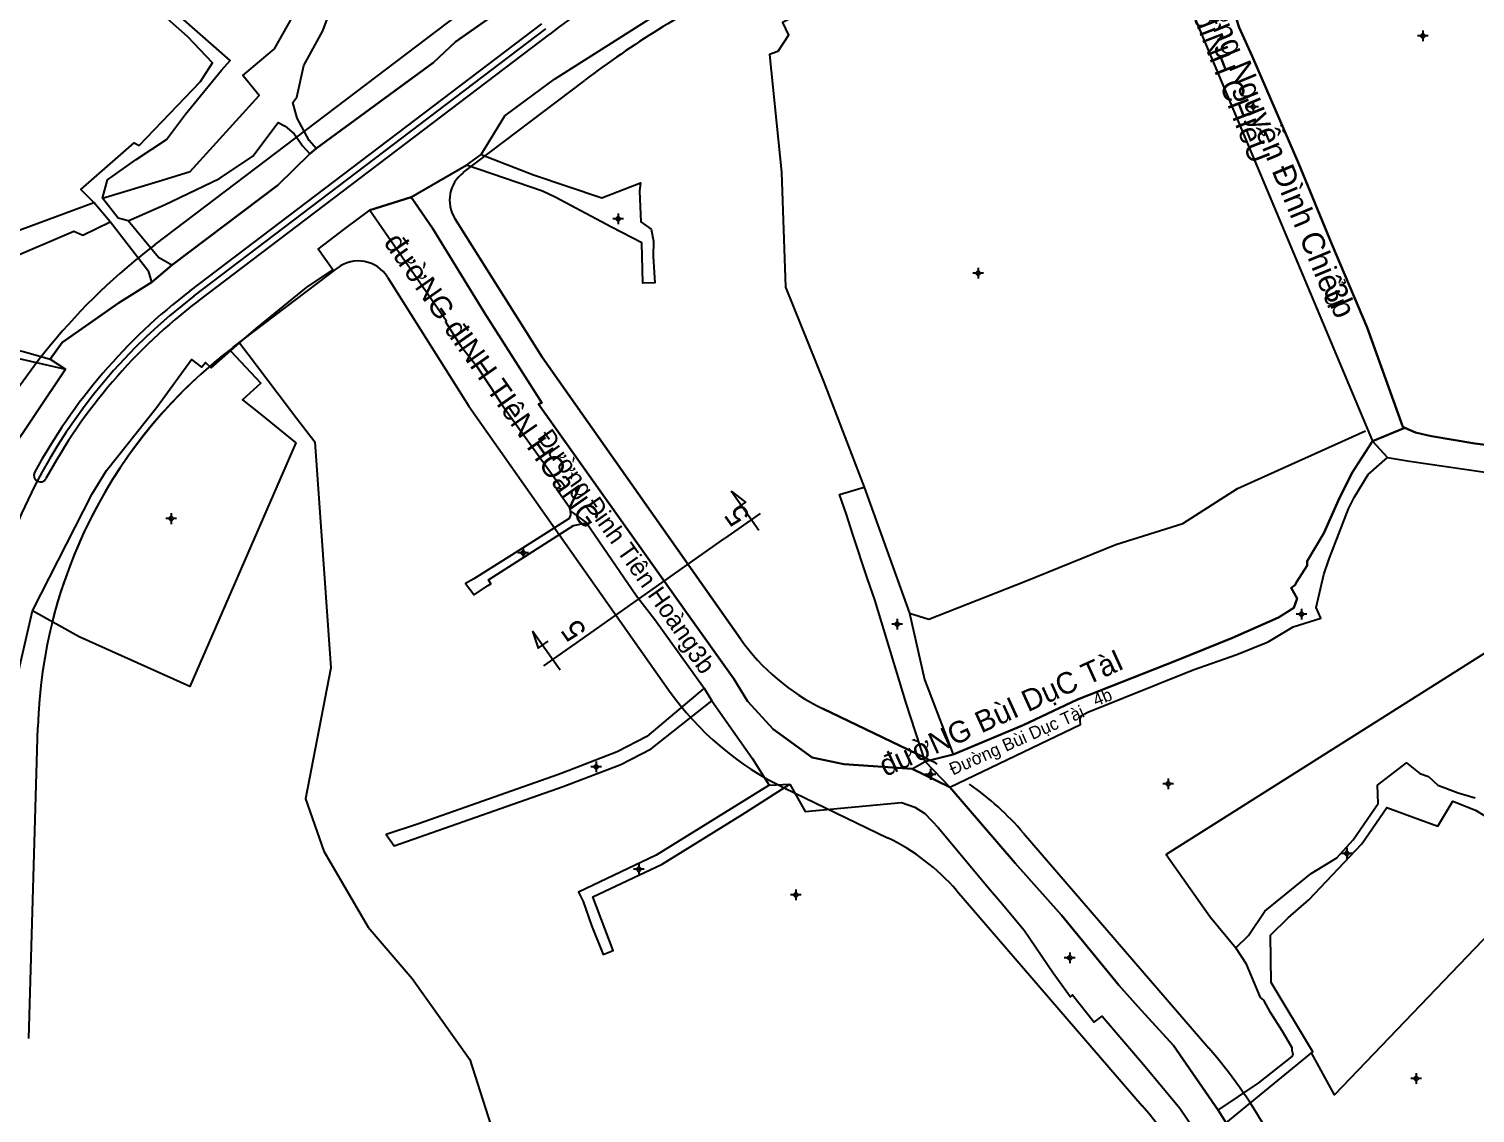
# Model space of a CAD drawing. Extents: x 548357 to 553331, y 1835329 to 1842351.
# Drawn here: x 550972.2 to 551308.4, y 1838515.2 to 1838767.2 of the extents above; entities that cross this region are included whole.
import ezdxf

# ---------------------------------------------------------------- set-up
doc = ezdxf.new("R2010")
doc.units = 0
for name, color, linetype in [('Level 1', 7, 'Continuous'), ('Level 10', 7, 'Continuous'), ('Level 11', 7, 'Continuous'), ('Level 2', 7, 'Continuous'), ('Level 27', 7, 'Continuous'), ('Level 30', 7, 'Continuous'), ('Level 31', 7, 'Continuous'), ('Level 4', 7, 'Continuous'), ('Level 5', 7, 'Continuous')]:
    doc.layers.add(name, color=color, linetype=linetype)

msp = doc.modelspace()

# ---------------------------------------------------------------- linework, layer by layer
at = {"layer": 'Level 1'}
for points in [[(551010.64, 1838705.15), (551092.38, 1838767.21)], [(551141.89, 1838650.66), (551135.48, 1838659.76)], [(551135.48, 1838659.76), (551138.77, 1838657.21), (551136.45, 1838655.57)], [(551142.22, 1838654.6), (551133.94, 1838648.77)], [(551100.18, 1838624.99), (551133.94, 1838648.77)], [(551095.72, 1838618.14), (551089.31, 1838627.24)], [(551089.31, 1838627.24), (551090.6, 1838623.29), (551092.92, 1838624.92)], [(551091.9, 1838619.16), (551100.18, 1838624.99)]]:
    msp.add_lwpolyline(points, dxfattribs=at)
msp.add_arc((551089.25, 1838601.61), 130, 127.2058, 178.3637, dxfattribs=at)
at = {"layer": 'Level 10'}
for p, q in [((551073.93, 1838735.55), (551077.39, 1838737.99)), ((551061.06, 1838728.11), (551073.93, 1838735.55)), ((551051.45, 1838725.08), (551061.06, 1838728.11)), ((551000.77, 1838708.39), (551005.47, 1838712.31)), ((551019.1, 1838692.39), (551021.17, 1838694.23)), ((550977.16, 1838690.49), (550980.71, 1838688.14)), ((551284.53, 1838671.39), (551292.08, 1838674.52)), ((551284.53, 1838671.39), (551288.04, 1838667.59)), ((551098.07, 1838655.22), (551101.85, 1838652.44)), ((551129.17, 1838614.02), (551130.98, 1838611.08)), ((551180.59, 1838596.96), (551187.08, 1838598.6)), ((551177.58, 1838595.25), (551180.59, 1838596.96)), ((551177.58, 1838595.25), (551186.26, 1838590.95)), ((551180.59, 1838596.96), (551186.26, 1838590.95)), ((551144.3, 1838591.47), (551149.13, 1838591.69)), ((551248.64, 1838515.93), (551250.53, 1838512.97))]:
    msp.add_line(p, q, dxfattribs=at)
for points in [[(551005.47, 1838712.31), (551002.32, 1838714.06), (550995.32, 1838722.61), (550993.01, 1838723.22), (550989.32, 1838727.9), (550990.51, 1838732.17), (550997.17, 1838736.85), (551004.22, 1838741.48), (551008.65, 1838747.37), (551016.99, 1838757.6), (551019.03, 1838759.87), (550992.43, 1838783.25), (550968.12, 1838800.45), (550967.53, 1838801.59), (550968.24, 1838802.92), (550976.89, 1838815.16), (550984.05, 1838824.51), (550988.63, 1838828.71), (550993.85, 1838833.15), (550999.82, 1838834.95), (551002.6, 1838837.38), (551011.15, 1838847.54)], [(551230.94, 1838826.8), (551246.91, 1838788.22), (551253.55, 1838767.52), (551256.58, 1838760.91), (551267.35, 1838736.02), (551275.12, 1838717.2), (551283.29, 1838697.83), (551291.59, 1838674.73), (551292.08, 1838674.52)], [(551077.39, 1838737.99), (551082.88, 1838747), (551094.38, 1838755.53), (551123.35, 1838773.94), (551132.56, 1838779.95), (551139.71, 1838782.74), (551149.79, 1838787.74), (551154.27, 1838790.36), (551153.2, 1838792.8), (551173.73, 1838800.41), (551180.45, 1838784.64), (551194.03, 1838791.45), (551186.41, 1838806.53), (551202.4, 1838814.38), (551213.61, 1838819.81), (551225.04, 1838825.62)], [(551225.04, 1838825.62), (551231.8, 1838809.78), (551227.37, 1838807.61), (551284.53, 1838671.39)], [(551000.77, 1838708.39), (551000.09, 1838710.74), (550991.13, 1838722.34), (550987.32, 1838726.86), (550984.26, 1838729.92), (550996.68, 1838740.72), (550997.89, 1838740.08), (551012.1, 1838754.97), (551014.91, 1838759.31), (551009.2, 1838765.34), (550999.72, 1838773.75), (550982.67, 1838786.15), (550969.31, 1838795.2)], [(551005.47, 1838712.31), (551030.11, 1838730.92), (551037.51, 1838738.16), (551039, 1838739.41), (551066.3, 1838759.43), (551071.38, 1838764.18), (551106.97, 1838789.21), (551107.86, 1838790.21)], [(551077.39, 1838737.99), (551089.55, 1838733.27), (551105.44, 1838727.98), (551114.38, 1838731.46), (551114.18, 1838729.49), (551114.45, 1838722.39), (551116.89, 1838720.67), (551117.45, 1838717.87), (551117.32, 1838714.34), (551117.72, 1838708.17), (551114.94, 1838708.13), (551114.72, 1838717.51), (551107.68, 1838721.1), (551094.58, 1838728.09), (551091.6, 1838729.47), (551073.93, 1838735.55)], [(550928.11, 1838730.97), (550933.35, 1838723.89), (550940.56, 1838714.73), (550943.47, 1838709.92), (550944.3, 1838706.24), (550945.35, 1838703.35), (550946.7, 1838700.13), (550947.77, 1838698.53), (550948.8, 1838697.69), (550952.11, 1838696.07), (550955.65, 1838695.14), (550958.29, 1838694.86), (550961.21, 1838694.29), (550970.99, 1838692.21), (550970.99, 1838692.25), (550977.16, 1838690.49)], [(551061.06, 1838728.11), (551066.05, 1838720.89), (551078.12, 1838701.22), (551091.42, 1838680.34), (551090.72, 1838680.03), (551115.75, 1838644.65), (551125.12, 1838631.59), (551136.05, 1838616.2), (551139.27, 1838610.99), (551145.23, 1838604.49), (551154.31, 1838597.85), (551161.65, 1838596.34), (551177.58, 1838595.25)], [(551021.17, 1838694.23), (551025.05, 1838697.55), (551036.79, 1838707.11), (551042.85, 1838711.23), (551039.46, 1838716), (551045.75, 1838720.8), (551051.45, 1838725.08)], [(551051.45, 1838725.08), (551064.59, 1838706.22), (551069.29, 1838699.34), (551069.06, 1838699.11), (551072.59, 1838693.65), (551076.3, 1838688.91), (551079.58, 1838683.9), (551082.29, 1838679.67), (551095.77, 1838660.94), (551094.84, 1838660.29), (551097.81, 1838656.14), (551098.07, 1838655.22)], [(550977.16, 1838690.49), (550979.93, 1838694.3), (550993.15, 1838703.56), (551000.77, 1838708.39)], [(550940.5, 1838701.8), (550941.39, 1838698.85), (550944.42, 1838696.49), (550957.24, 1838693.4), (550969.88, 1838690.63), (550980.71, 1838688.14)], [(551019.1, 1838692.39), (551026.11, 1838684.89), (551021.87, 1838680.98), (551026.01, 1838677.74), (551034.25, 1838671.03), (551009.65, 1838614.39), (550983.89, 1838625.95), (550973.03, 1838631.96)], [(550973.03, 1838631.96), (550986.96, 1838659.17), (550990.27, 1838664.55), (551001.93, 1838679.33), (551010.01, 1838690.38), (551012.37, 1838688.58), (551013.31, 1838689.65), (551014.63, 1838688.45), (551019.1, 1838692.39)], [(551021.17, 1838694.23), (551023.22, 1838691.65), (551034.49, 1838676.66), (551038.68, 1838671.26), (551042.38, 1838618.73), (551036.55, 1838588.24), (551040.76, 1838576.09), (551051.11, 1838558.48), (551061.35, 1838546.48), (551074.71, 1838527.69), (551086.26, 1838491.59)], [(550959.8, 1838657.78), (550967.09, 1838667.75), (550980.71, 1838688.14)], [(551292.08, 1838674.52), (551294.56, 1838673.45), (551297.15, 1838672.78), (551298.27, 1838672.57), (551308.37, 1838670.87), (551313.92, 1838670.14), (551322.38, 1838669.72), (551325.86, 1838668.65)], [(551187.08, 1838598.6), (551203.32, 1838605.43), (551216, 1838611.36), (551238.96, 1838620.42), (551252.01, 1838625.73), (551262.73, 1838630.4), (551266.28, 1838632.66), (551267.06, 1838634.86), (551265.64, 1838637.31), (551266.13, 1838637.65), (551266.56, 1838638.02), (551266.87, 1838638.6), (551269.33, 1838642.5), (551269.37, 1838643.55), (551273.21, 1838649.99), (551276.62, 1838657.7), (551279.77, 1838663.95), (551284.53, 1838671.39)], [(551186.26, 1838590.95), (551216.7, 1838605.58), (551216.49, 1838607.4), (551218.4, 1838608.39), (551242.84, 1838618.28), (551252.98, 1838621.81), (551260.29, 1838624.77), (551266.09, 1838628.24), (551272.55, 1838630.27), (551271.44, 1838632.74), (551273.22, 1838640.44), (551274.51, 1838644.06), (551278.99, 1838655.64), (551280.28, 1838658.28), (551283.53, 1838663.63), (551288.04, 1838667.59)], [(551288.04, 1838667.59), (551293.13, 1838666.79), (551314.44, 1838663.64), (551321.55, 1838662.5), (551324.5, 1838661.41), (551326.83, 1838660.32), (551328.97, 1838658.32), (551333.64, 1838653.62), (551334.99, 1838654.2), (551335.45, 1838653.72), (551339.2, 1838647.86), (551343.64, 1838638.23)], [(551180.59, 1838596.96), (551176.17, 1838610.52), (551168.9, 1838634.51), (551167.11, 1838639.62), (551163.78, 1838649.69), (551162.29, 1838654.37), (551160.68, 1838658.97), (551166.36, 1838660.74), (551176.93, 1838631.44), (551180.43, 1838616), (551187.08, 1838598.6)], [(551098.07, 1838655.22), (551098.1, 1838654.28), (551097.78, 1838653.43), (551084.42, 1838644.9), (551075.65, 1838639.41), (551073.75, 1838638.33), (551075.75, 1838635.71), (551078.79, 1838637.77), (551079.6, 1838638.24), (551079.05, 1838639.15), (551098.8, 1838651.82), (551101.85, 1838652.44)], [(551101.85, 1838652.44), (551113.47, 1838635.46), (551117.7, 1838629.95), (551129.17, 1838614.02)], [(550964.94, 1838589.87), (550970.1, 1838619.22), (550973.03, 1838631.96)], [(551129.17, 1838614.02), (551115.89, 1838602.76), (551108.97, 1838599.19), (551097.55, 1838594.81), (551095.37, 1838593.92), (551062.76, 1838582.47), (551055.24, 1838580), (551057.17, 1838577.37), (551096.44, 1838591.15), (551109.79, 1838596.24), (551116.86, 1838599.86), (551130.98, 1838611.08)], [(551130.98, 1838611.08), (551140.32, 1838597.7), (551144.3, 1838591.47)], [(551250.53, 1838512.97), (551270.68, 1838529.47), (551260.97, 1838545.55), (551260.83, 1838556.58), (551264.93, 1838560.58), (551269.74, 1838564.79), (551282.05, 1838577.82), (551287.85, 1838586.29), (551293.97, 1838583.99), (551299.72, 1838581.94), (551303.21, 1838587.7), (551308.49, 1838585.67), (551313.09, 1838582.83), (551322.25, 1838584.32), (551326.94, 1838599.89), (551353.09, 1838611.14)], [(551248.64, 1838515.93), (551258.14, 1838522.26), (551265.89, 1838528.36), (551266.12, 1838528.86), (551265.84, 1838529.81), (551265.88, 1838530.44), (551263.54, 1838534.34), (551260.86, 1838538.58), (551259.32, 1838541.51), (551258.5, 1838542.1), (551255.25, 1838549.87), (551252.8, 1838553.62), (551255.72, 1838556.51), (551259.54, 1838562.14), (551270.32, 1838570.9), (551276.23, 1838574.56), (551280.09, 1838578.73), (551285.89, 1838587.2), (551285.7, 1838591.42), (551292.46, 1838596.64), (551295.58, 1838594.17), (551297.58, 1838593.44), (551299.74, 1838591.44), (551304.49, 1838589.7), (551308.43, 1838588.48)], [(551144.3, 1838591.47), (551118.03, 1838575.15), (551100.01, 1838566.62), (551101.03, 1838564.42), (551102.97, 1838558.86), (551105.75, 1838552.09), (551108.06, 1838553.04), (551103.3, 1838565.49), (551119.4, 1838573.07), (551137.91, 1838584.56), (551149.13, 1838591.69)], [(551149.13, 1838591.69), (551152.69, 1838585.35), (551175.09, 1838587.44), (551178.14, 1838586.34), (551180.45, 1838584.87), (551183.66, 1838581.5), (551195.24, 1838567.64), (551198.07, 1838564.32), (551203.55, 1838557.76), (551210.31, 1838547.8), (551214.32, 1838542.23), (551214.84, 1838542.74), (551219.86, 1838536.4), (551221.72, 1838537.79), (551231.3, 1838526.54), (551239.79, 1838516.4), (551243.02, 1838511.58)], [(551186.26, 1838590.95), (551201.52, 1838573.3), (551212.25, 1838561.2), (551225.57, 1838545), (551229.96, 1838540.01), (551238.26, 1838530.96), (551248.64, 1838515.93)]]:
    msp.add_lwpolyline(points, dxfattribs=at)
at = {"layer": 'Level 11'}
for p, q in [((551296.24, 1838766.25), (551295.61, 1838765.62)), ((551296.24, 1838766.87), (551296.24, 1838766.25)), ((551296.87, 1838765.62), (551296.24, 1838766.25)), ((551295.61, 1838765.62), (551294.99, 1838765.62)), ((551295.61, 1838765.62), (551296.24, 1838764.99)), ((551296.24, 1838764.99), (551296.87, 1838765.62)), ((551296.24, 1838764.99), (551296.24, 1838764.37)), ((551297.49, 1838765.62), (551296.87, 1838765.62)), ((551256.81, 1838749.73), (551256.19, 1838749.1)), ((551256.81, 1838750.35), (551256.81, 1838749.73)), ((551257.44, 1838749.1), (551256.81, 1838749.73)), ((551256.19, 1838749.1), (551255.56, 1838749.1)), ((551256.19, 1838749.1), (551256.81, 1838748.47)), ((551256.81, 1838748.47), (551257.44, 1838749.1)), ((551256.81, 1838748.47), (551256.81, 1838747.85)), ((551258.06, 1838749.1), (551257.44, 1838749.1)), ((551108.59, 1838723.06), (551107.97, 1838723.06)), ((551109.22, 1838723.69), (551108.59, 1838723.06)), ((551108.59, 1838723.06), (551109.22, 1838722.43)), ((551109.22, 1838724.31), (551109.22, 1838723.69)), ((551109.85, 1838723.06), (551109.22, 1838723.69)), ((551109.22, 1838722.43), (551109.85, 1838723.06)), ((551109.22, 1838722.43), (551109.22, 1838721.81)), ((551110.47, 1838723.06), (551109.85, 1838723.06)), ((551192.23, 1838710.44), (551191.61, 1838710.44)), ((551192.86, 1838711.07), (551192.23, 1838710.44)), ((551192.23, 1838710.44), (551192.86, 1838709.81)), ((551192.86, 1838711.69), (551192.86, 1838711.07)), ((551193.49, 1838710.44), (551192.86, 1838711.07)), ((551192.86, 1838709.81), (551193.49, 1838710.44)), ((551192.86, 1838709.81), (551192.86, 1838709.19)), ((551194.11, 1838710.44), (551193.49, 1838710.44)), ((551004.67, 1838653.39), (551004.04, 1838653.39)), ((551005.29, 1838654.01), (551004.67, 1838653.39)), ((551004.67, 1838653.39), (551005.29, 1838652.77)), ((551005.29, 1838654.64), (551005.29, 1838654.01)), ((551005.91, 1838653.39), (551005.29, 1838654.01)), ((551005.29, 1838652.77), (551005.91, 1838653.39)), ((551005.29, 1838652.77), (551005.29, 1838652.14)), ((551006.54, 1838653.39), (551005.91, 1838653.39)), ((551086.47, 1838645.46), (551085.85, 1838645.46)), ((551087.1, 1838646.09), (551086.47, 1838645.46)), ((551086.47, 1838645.46), (551087.1, 1838644.83)), ((551087.1, 1838646.71), (551087.1, 1838646.09)), ((551087.73, 1838645.46), (551087.1, 1838646.09)), ((551087.1, 1838644.83), (551087.73, 1838645.46)), ((551088.35, 1838645.46), (551087.73, 1838645.46)), ((551087.1, 1838644.83), (551087.1, 1838644.21)), ((551268.04, 1838631.79), (551267.41, 1838631.17)), ((551268.04, 1838632.42), (551268.04, 1838631.79)), ((551268.67, 1838631.17), (551268.04, 1838631.79)), ((551173.44, 1838628.85), (551172.82, 1838628.85)), ((551174.07, 1838629.47), (551173.44, 1838628.85)), ((551173.44, 1838628.85), (551174.07, 1838628.23)), ((551174.07, 1838630.1), (551174.07, 1838629.47)), ((551174.69, 1838628.85), (551174.07, 1838629.47)), ((551174.07, 1838628.23), (551174.69, 1838628.85)), ((551174.07, 1838628.23), (551174.07, 1838627.6)), ((551175.32, 1838628.85), (551174.69, 1838628.85)), ((551267.41, 1838631.17), (551266.79, 1838631.17)), ((551267.41, 1838631.17), (551268.04, 1838630.55)), ((551268.04, 1838630.55), (551268.67, 1838631.17)), ((551268.04, 1838630.55), (551268.04, 1838629.92)), ((551269.29, 1838631.17), (551268.67, 1838631.17)), ((551103.49, 1838595.7), (551102.86, 1838595.7)), ((551104.11, 1838596.33), (551103.49, 1838595.7)), ((551103.49, 1838595.7), (551104.11, 1838595.07)), ((551104.11, 1838596.95), (551104.11, 1838596.33)), ((551104.73, 1838595.7), (551104.11, 1838596.33)), ((551104.11, 1838595.07), (551104.73, 1838595.7)), ((551104.11, 1838595.07), (551104.11, 1838594.45)), ((551105.36, 1838595.7), (551104.73, 1838595.7)), ((551181.81, 1838595.21), (551181.81, 1838594.59)), ((551181.19, 1838593.96), (551180.56, 1838593.96)), ((551181.81, 1838594.59), (551181.19, 1838593.96)), ((551181.19, 1838593.96), (551181.81, 1838593.33)), ((551182.44, 1838593.96), (551181.81, 1838594.59)), ((551181.81, 1838593.33), (551182.44, 1838593.96)), ((551181.81, 1838593.33), (551181.81, 1838592.71)), ((551183.06, 1838593.96), (551182.44, 1838593.96)), ((551236.41, 1838591.76), (551235.79, 1838591.76)), ((551237.04, 1838592.39), (551236.41, 1838591.76)), ((551236.41, 1838591.76), (551237.04, 1838591.13)), ((551237.04, 1838593.01), (551237.04, 1838592.39)), ((551237.67, 1838591.76), (551237.04, 1838592.39)), ((551237.04, 1838591.13), (551237.67, 1838591.76)), ((551238.29, 1838591.76), (551237.67, 1838591.76)), ((551237.04, 1838591.13), (551237.04, 1838590.51)), ((551277.94, 1838575.6), (551277.32, 1838575.6)), ((551278.57, 1838576.23), (551277.94, 1838575.6)), ((551277.94, 1838575.6), (551278.57, 1838574.97)), ((551278.57, 1838576.85), (551278.57, 1838576.23)), ((551279.19, 1838575.6), (551278.57, 1838576.23)), ((551278.57, 1838574.97), (551279.19, 1838575.6)), ((551278.57, 1838574.97), (551278.57, 1838574.35)), ((551279.82, 1838575.6), (551279.19, 1838575.6)), ((551113.39, 1838571.89), (551112.77, 1838571.89)), ((551114.02, 1838572.51), (551113.39, 1838571.89)), ((551113.39, 1838571.89), (551114.02, 1838571.27)), ((551114.02, 1838573.14), (551114.02, 1838572.51)), ((551114.65, 1838571.89), (551114.02, 1838572.51)), ((551114.02, 1838571.27), (551114.65, 1838571.89)), ((551114.02, 1838571.27), (551114.02, 1838570.64)), ((551115.27, 1838571.89), (551114.65, 1838571.89)), ((551149.87, 1838565.99), (551149.25, 1838565.99)), ((551150.5, 1838566.61), (551149.87, 1838565.99)), ((551149.87, 1838565.99), (551150.5, 1838565.37)), ((551150.5, 1838567.24), (551150.5, 1838566.61)), ((551151.13, 1838565.99), (551150.5, 1838566.61)), ((551150.5, 1838565.37), (551151.13, 1838565.99)), ((551150.5, 1838565.37), (551150.5, 1838564.74)), ((551151.75, 1838565.99), (551151.13, 1838565.99)), ((551213.53, 1838551.31), (551212.91, 1838551.31)), ((551214.16, 1838551.93), (551213.53, 1838551.31)), ((551213.53, 1838551.31), (551214.16, 1838550.69)), ((551214.16, 1838552.56), (551214.16, 1838551.93)), ((551214.79, 1838551.31), (551214.16, 1838551.93)), ((551214.16, 1838550.69), (551214.79, 1838551.31)), ((551215.41, 1838551.31), (551214.79, 1838551.31)), ((551214.16, 1838550.69), (551214.16, 1838550.06)), ((551294.7, 1838524.55), (551294.7, 1838523.93)), ((551294.07, 1838523.3), (551293.45, 1838523.3)), ((551294.7, 1838523.93), (551294.07, 1838523.3)), ((551294.07, 1838523.3), (551294.7, 1838522.67)), ((551295.32, 1838523.3), (551294.7, 1838523.93)), ((551294.7, 1838522.67), (551295.32, 1838523.3)), ((551294.7, 1838522.67), (551294.7, 1838522.05)), ((551295.95, 1838523.3), (551295.32, 1838523.3))]:
    msp.add_line(p, q, dxfattribs=at)
for centre in [(551296.24, 1838765.62), (551256.81, 1838749.1), (551109.22, 1838723.06), (551192.86, 1838710.44), (551005.29, 1838653.39), (551087.1, 1838645.46), (551174.07, 1838628.85), (551268.04, 1838631.17), (551104.11, 1838595.7), (551181.81, 1838593.96), (551237.04, 1838591.76), (551278.57, 1838575.6), (551114.02, 1838571.89), (551150.5, 1838565.99), (551214.16, 1838551.31), (551294.7, 1838523.3)]:
    msp.add_circle(centre, 0.15, dxfattribs=at)
at = {"layer": 'Level 2'}
for p, q in [((551227.37, 1838807.61), (551284.53, 1838671.39)), ((551267.35, 1838736.02), (551256.58, 1838760.91)), ((551061.06, 1838728.11), (551051.45, 1838725.08)), ((551051.45, 1838725.08), (551064.59, 1838706.22)), ((551091.42, 1838680.34), (551078.12, 1838701.22)), ((551090.72, 1838680.03), (551091.42, 1838680.34)), ((551115.75, 1838644.65), (551090.72, 1838680.03)), ((551097.81, 1838656.14), (551098.07, 1838655.22)), ((551098.07, 1838655.22), (551101.85, 1838652.44)), ((551101.85, 1838652.44), (551113.47, 1838635.46)), ((551125.12, 1838631.59), (551115.75, 1838644.65)), ((551136.05, 1838616.2), (551125.12, 1838631.59)), ((551129.17, 1838614.02), (551130.98, 1838611.08)), ((551130.98, 1838611.08), (551140.32, 1838597.7)), ((551149.13, 1838591.69), (551152.69, 1838585.35)), ((551152.69, 1838585.35), (551175.09, 1838587.44)), ((551180.45, 1838584.87), (551183.66, 1838581.5)), ((551219.86, 1838536.4), (551221.72, 1838537.79)), ((551221.72, 1838537.79), (551231.3, 1838526.54))]:
    msp.add_line(p, q, dxfattribs=at)
for points in [[(551106.97, 1838789.21), (551071.38, 1838764.18), (551066.3, 1838759.43), (551039, 1838739.41), (551037.51, 1838738.16), (551030.11, 1838730.92), (551005.47, 1838712.31), (551000.77, 1838708.39), (550993.15, 1838703.56), (550979.93, 1838694.3), (550977.16, 1838690.49), (550980.71, 1838688.14), (550967.09, 1838667.75)], [(551256.58, 1838760.91), (551253.55, 1838767.52), (551246.91, 1838788.22)], [(550970.1, 1838619.22), (550973.03, 1838631.96), (550986.96, 1838659.17), (550990.27, 1838664.55), (551001.93, 1838679.33), (551010.01, 1838690.38), (551012.37, 1838688.58), (551013.31, 1838689.65), (551014.63, 1838688.45), (551019.1, 1838692.39), (551021.17, 1838694.23), (551025.05, 1838697.55), (551036.79, 1838707.11), (551042.85, 1838711.23), (551039.46, 1838716), (551045.75, 1838720.8), (551051.45, 1838725.08), (551061.06, 1838728.11), (551073.93, 1838735.55), (551077.39, 1838737.99), (551082.88, 1838747), (551094.38, 1838755.53), (551123.35, 1838773.94)], [(551284.53, 1838671.39), (551292.08, 1838674.52), (551291.59, 1838674.73), (551283.29, 1838697.83), (551275.12, 1838717.2), (551267.35, 1838736.02)], [(551078.12, 1838701.22), (551066.05, 1838720.89), (551061.06, 1838728.11)], [(551064.59, 1838706.22), (551069.29, 1838699.34), (551069.06, 1838699.11)], [(551069.06, 1838699.11), (551072.59, 1838693.65), (551076.3, 1838688.91), (551079.58, 1838683.9), (551082.29, 1838679.67), (551095.77, 1838660.94)], [(551095.77, 1838660.94), (551094.84, 1838660.29), (551097.81, 1838656.14)], [(551113.47, 1838635.46), (551117.7, 1838629.95), (551129.17, 1838614.02)], [(551177.58, 1838595.25), (551161.65, 1838596.34), (551154.31, 1838597.85), (551145.23, 1838604.49), (551139.27, 1838610.99), (551136.05, 1838616.2)], [(551140.32, 1838597.7), (551144.3, 1838591.47), (551149.13, 1838591.69)], [(551212.25, 1838561.2), (551201.52, 1838573.3), (551186.26, 1838590.95), (551177.58, 1838595.25)], [(551175.09, 1838587.44), (551178.14, 1838586.34), (551180.45, 1838584.87)], [(551183.66, 1838581.5), (551195.24, 1838567.64), (551198.07, 1838564.32)], [(551198.07, 1838564.32), (551203.55, 1838557.76), (551210.31, 1838547.8), (551214.32, 1838542.23), (551214.84, 1838542.74), (551219.86, 1838536.4)], [(551248.64, 1838515.93), (551238.26, 1838530.96), (551229.96, 1838540.01), (551225.57, 1838545), (551212.25, 1838561.2)], [(551231.3, 1838526.54), (551239.79, 1838516.4), (551243.02, 1838511.58)], [(551243.02, 1838511.58), (551243.71, 1838507.71), (551254.11, 1838491.94), (551264.88, 1838463.83), (551268.13, 1838454.13), (551269.29, 1838446.9), (551293.31, 1838374.51), (551307.76, 1838379.3), (551306.1, 1838384.4), (551305.74, 1838385.49), (551302.56, 1838386.43), (551299.74, 1838389.82), (551298.98, 1838391.54), (551283.71, 1838433.45), (551281.9, 1838435.45), (551277.53, 1838446.82), (551274.43, 1838455.41), (551268.95, 1838472.33), (551263.75, 1838486.02), (551263.42, 1838487.14), (551261.03, 1838494.77), (551257.24, 1838502.91), (551250.53, 1838512.97), (551248.64, 1838515.93)]]:
    msp.add_lwpolyline(points, dxfattribs=at)
at = {"layer": 'Level 27'}
for p, q in [((551313.92, 1838670.14), (551308.37, 1838670.87)), ((551273.22, 1838640.44), (551274.51, 1838644.06)), ((551238.96, 1838620.42), (551216, 1838611.36)), ((551218.4, 1838608.39), (551242.84, 1838618.28)), ((551216.49, 1838607.4), (551218.4, 1838608.39)), ((551186.26, 1838590.95), (551216.7, 1838605.58)), ((551216.7, 1838605.58), (551216.49, 1838607.4))]:
    msp.add_line(p, q, dxfattribs=at)
for points in [[(551294.56, 1838673.45), (551292.08, 1838674.52), (551284.53, 1838671.39), (551288.04, 1838667.59)], [(551308.37, 1838670.87), (551298.27, 1838672.57), (551297.15, 1838672.78), (551294.56, 1838673.45)], [(551288.04, 1838667.59), (551284.53, 1838671.39), (551279.77, 1838663.95)], [(551274.51, 1838644.06), (551278.99, 1838655.64), (551280.28, 1838658.28), (551283.53, 1838663.63), (551288.04, 1838667.59)], [(551288.04, 1838667.59), (551293.13, 1838666.79), (551314.44, 1838663.64), (551321.55, 1838662.5)], [(551279.77, 1838663.95), (551276.62, 1838657.7), (551273.21, 1838649.99), (551269.37, 1838643.55), (551269.33, 1838642.5)], [(551269.33, 1838642.5), (551266.87, 1838638.6), (551266.56, 1838638.02)], [(551272.55, 1838630.27), (551271.44, 1838632.74), (551273.22, 1838640.44)], [(551266.56, 1838638.02), (551266.13, 1838637.65), (551265.64, 1838637.31), (551267.06, 1838634.86), (551266.28, 1838632.66), (551262.73, 1838630.4)], [(551262.73, 1838630.4), (551252.01, 1838625.73), (551238.96, 1838620.42)], [(551260.29, 1838624.77), (551266.09, 1838628.24), (551272.55, 1838630.27)], [(551242.84, 1838618.28), (551252.98, 1838621.81), (551260.29, 1838624.77)], [(551216, 1838611.36), (551203.32, 1838605.43), (551187.08, 1838598.6), (551180.59, 1838596.96), (551186.26, 1838590.95)]]:
    msp.add_lwpolyline(points, dxfattribs=at)
at = {"layer": 'Level 30'}
for points in [[(551175.25, 1838796.53), (551180.45, 1838784.64), (551156.51, 1838773.23), (551147.38, 1838768.68), (551148.83, 1838765.78), (551146.34, 1838761.99), (551144.4, 1838761.28), (551147.17, 1838733.92), (551148.09, 1838707.2), (551156.98, 1838685.09), (551166.36, 1838660.74), (551176.93, 1838631.44), (551181.43, 1838630.03), (551203.86, 1838638.87), (551224.87, 1838647.41), (551240.46, 1838652.3), (551253.16, 1838660.39), (551258.7, 1838662.9), (551282.93, 1838673.77)], [(551001.57, 1838717.1), (551083.31, 1838779.16)], [(551009.74, 1838706.35), (551091.47, 1838768.4)], [(551011.55, 1838703.96), (551093.29, 1838766.01)], [(551073.19, 1838733.81), (551101.45, 1838755.26)], [(551071.25, 1838723.17), (551091.54, 1838690.91), (551137.65, 1838625.44)], [(551091.54, 1838690.91), (551071.25, 1838723.17)], [(551019.71, 1838693.21), (551044, 1838711.65)], [(551055.61, 1838709.54), (551074.48, 1838679.55)], [(551137.65, 1838625.44), (551091.54, 1838690.91)], [(551074.48, 1838679.55), (551120.89, 1838613.64)], [(551340.31, 1838640.91), (551236.58, 1838575.32), (551246.79, 1838560.87), (551252.8, 1838553.62)], [(551156.72, 1838609.27), (551180.75, 1838597.69)], [(551180.75, 1838597.69), (551156.72, 1838609.27)], [(550972.23, 1838532.56), (550974.3, 1838604.9)], [(551355.44, 1838602.6), (551275.71, 1838519.45), (551270.4, 1838529.24)], [(551147.82, 1838590.8), (551171.84, 1838579.23)], [(551203.44, 1838580.3), (551246.53, 1838530.34)], [(551187.91, 1838566.91), (551231.01, 1838516.95)], [(550972.23, 1838532.56), (550972.61, 1838545.94)]]:
    msp.add_lwpolyline(points, dxfattribs=at)
for centre, radius, start, end in [((551237.5, 1838576.06), 238.5, 116.6155, 127.2058), ((551237.5, 1838576.06), 225, 116.6155, 127.2058), ((551078.02, 1838727.43), 8, 127.2058, 212.1695), ((551089.25, 1838601.61), 145, 127.2058, 153.9083), ((551048.84, 1838705.28), 8, 32.1695, 127.2058), ((551048.84, 1838705.28), 8, 32.1695, 127.2058), ((551089.25, 1838601.61), 131.5, 127.2058, 151.6143), ((551089.25, 1838601.61), 128.5, 127.2058, 151.6143), ((551089.25, 1838601.61), 115, 127.2058, 178.3637), ((551089.25, 1838601.61), 115, 127.2058, 166.2902), ((550974.88, 1838663.42), 1.5, 151.7849, 331.4437), ((551178.33, 1838654.09), 49.75, 215.1533, 244.2644), ((551178.33, 1838654.09), 49.75, 215.1533, 244.2644), ((551178.33, 1838654.09), 70.25, 215.1533, 244.2644), ((551150.24, 1838534.41), 70.25, 61.8592, 64.2644), ((551150.24, 1838534.41), 70.25, 61.8592, 64.2644), ((551150.24, 1838534.41), 70.25, 40.7813, 54.6673), ((551150.24, 1838534.41), 49.75, 40.7813, 64.2644), ((551155.47, 1838451.79), 120.25, 18.9183, 40.7813), ((551155.47, 1838451.79), 99.75, 18.9034, 40.7813)]:
    msp.add_arc(centre, radius, start, end, dxfattribs=at)
at = {"layer": 'Level 31'}
for points in [[(550989.32, 1838727.9), (551003.23, 1838732.04), (551009.74, 1838734.06), (551025.73, 1838751.75), (551021.95, 1838756.37), (551029.32, 1838762.56), (551034.35, 1838771.47), (551038.03, 1838779.09), (551043.97, 1838788.12), (551048.35, 1838794.42), (551051.52, 1838797.98), (551058.84, 1838809.54), (551079.83, 1838818.64)], [(551039, 1838739.41), (551037.37, 1838741.26), (551034.6, 1838746.49), (551033.61, 1838750.13), (551034.53, 1838751.36), (551036.11, 1838758.74), (551040.56, 1838766.8), (551046.28, 1838782.29), (551050.06, 1838786.79), (551057.25, 1838789.75), (551060.58, 1838794.98), (551071.61, 1838804.52), (551076.38, 1838806.56), (551091.65, 1838812.28)], [(550995.32, 1838722.61), (551003.73, 1838726.29), (551016.52, 1838732.48), (551024.26, 1838737.63), (551030.14, 1838745.49), (551031.82, 1838744.61), (551033.92, 1838742.86), (551035.88, 1838739.97), (551037.51, 1838738.16)], [(550943.47, 1838709.92), (550948.98, 1838712.72), (550987.32, 1838726.86)], [(550944.3, 1838706.24), (550967.06, 1838713.54), (550982.64, 1838720.18), (550984.79, 1838719.24), (550991.13, 1838722.34)]]:
    msp.add_lwpolyline(points, dxfattribs=at)

# ---------------------------------------------------------------- texts
at = {"layer": 'Level 1'}
for s, height, rotation, p in [('đườNG NGUYễN đìNH CHIểU', 4.9999, 291.2835, (551223.1, 1838820.66)), ('đườNG đINH TIêN HOàNG', 5, 305.0113, (551054.52, 1838717.56)), ('5', 5.21, 125.1533, (551140.06, 1838654.04)), ('5', 5.21, 125.1533, (551102.07, 1838627.29)), ('đườNG BùI DụC TàI', 5, 24.4234, (551171.33, 1838593.33))]:
    msp.add_text(s, height=height, rotation=rotation, dxfattribs=at).set_placement(p)
at = {"layer": 'Level 4'}
for s, height, rotation, p in [('3b', 5.247, 293.8867, (551273, 1838706.66)), ('3b', 4.181, 305.6521, (551125.05, 1838621.96)), ('4b', 2.936, 22.1383, (551220.29, 1838609.72))]:
    msp.add_text(s, height=height, rotation=rotation, dxfattribs=at).set_placement(p)
at = {"layer": 'Level 5'}
for s, height, rotation, p in [('Đường Nguyễn Đình Chiểu', 5.2466, 292.4613, (551241.83, 1838780.75)), ('Đường Đinh Tiên Hoàng', 4.181, 305.0133, (551090.24, 1838672.29)), ('Đường Bùi Dục Tài', 2.9363, 24.0259, (551186.99, 1838593.68))]:
    msp.add_text(s, height=height, rotation=rotation, dxfattribs=at).set_placement(p)

doc.saveas('drawing.dxf')
